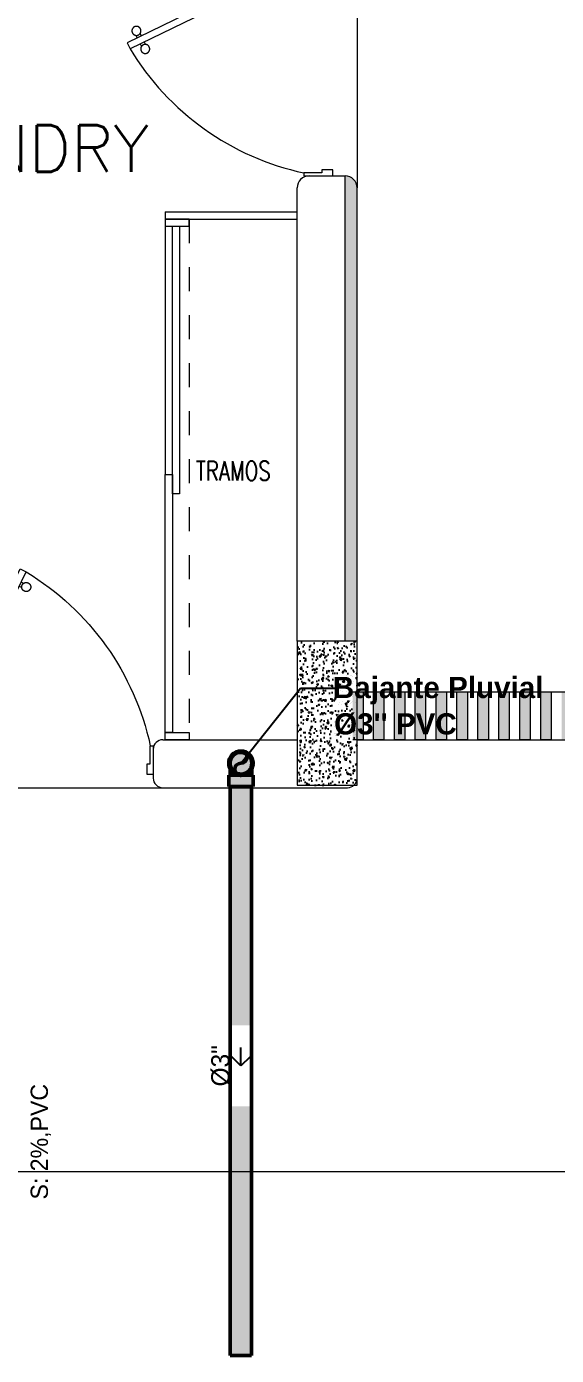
# Model space of a CAD drawing. Header units: metres. Extents: x -232 to 581, y 30 to 789.
# Drawn here: x 100.24 to 102.45, y 380.52 to 386.05 of the extents above; entities that cross this region are included whole.
import ezdxf

# ---------------------------------------------------------------- set-up
doc = ezdxf.new("R2010")
doc.units = ezdxf.units.M
doc.linetypes.add('DASHED', pattern=[0.75, 0.5, -0.25])
for name, color, linetype, lineweight in [('A-DOOR', 35, 'Continuous', 5), ('A-WALL', 250, 'Continuous', 20), ('baños', 140, 'Continuous', 0), ('Columnas', 7, 'Continuous', 18), ('M-Pipe-Std', 153, 'Continuous', 50), ('MOB FIJOS', 251, 'Continuous', 0), ('PROYECCION', 9, 'DASHED', 0), ('textos', 7, 'Continuous', 0)]:
    doc.layers.add(name, color=color, linetype=linetype, lineweight=lineweight)
doc.layers.add('G-Risr-Std-Nplt', color=7, linetype='Continuous', lineweight=18, plot=False)
doc.layers.add('GEN-TEXTOS INFO', color=7, linetype='Continuous')
doc.layers.add('HATCH', color=8, linetype='Continuous')
doc.layers.add('M-SY-PIPE-STANDARD-Drenaje Pluvial', color=7, linetype='Continuous', true_color=0x238759)
doc.layers.add('M-SY-PIPE-STANDARD-Drenaje Sanitario', color=7, linetype='Continuous', true_color=0x726558)
doc.layers.add('PISO', color=7, linetype='Continuous', lineweight=5, true_color=0xe6e6e6)
doc.layers.add('RELLENO SECCION', color=8, linetype='Continuous', lineweight=0, transparency=0.4)
doc.styles.add('Arch-Dim', font='romans.shx', dxfattribs={"width": 0.75})
doc.styles.add('Arial-Bold', font='arialbd.ttf')
doc.styles.add('DS-CAST-01', font='GOTHIC.TTF', dxfattribs={"height": 3})
doc.styles.add('SIST.-CAST-01', font='GOTHIC.TTF', dxfattribs={"height": 2})
doc.styles.get("Standard").update_dxf_attribs({"font": 'arial.ttf'})

# ---------------------------------------------------------------- blocks, each defined once
blk = doc.blocks.new('puerta 1.00')
at = {"layer": 'A-DOOR'}
for p, q in [((-0.15, -0.0125), (-0.9369, -0.3949)), ((-0.1376, -0.038), (-0.9245, -0.4204)), ((-0.1376, -0.038), (-0.15, -0.0125)), ((-0.8946, -0.3743), (-0.8996, -0.3641)), ((-0.8777, -0.3661), (-0.8826, -0.3559)), ((-0.9369, -0.3949), (-0.9245, -0.4204)), ((-0.8822, -0.3998), (-0.8772, -0.4101)), ((-0.8653, -0.3916), (-0.8603, -0.4018))]:
    blk.add_line(p, q, dxfattribs=at)
for points in [[(-0.08, 0), (-0.08, -0.025), (-0.125, -0.025), (-0.125, -0.0125), (-0.2, -0.0125), (-0.2, 0), (-0.08, 0)], [(-0.08, -0.95), (-0.08, -0.925), (-0.125, -0.925), (-0.125, -0.9375), (-0.2, -0.9375), (-0.2, -0.95), (-0.08, -0.95)]]:
    blk.add_lwpolyline(points, dxfattribs=at)
blk.add_arc((0.0366, 0.1602), 1.1229, 211.1336, 257.8343, dxfattribs=at)
for points in [[(-0.8982, -0.3642), (-0.9033, -0.3642), (-0.912, -0.3591), (-0.917, -0.3504), (-0.917, -0.3403), (-0.912, -0.3316), (-0.9033, -0.3265), (-0.8932, -0.3265), (-0.8844, -0.3316), (-0.8794, -0.3403), (-0.8794, -0.3504), (-0.8844, -0.3591), (-0.8932, -0.3642), (-0.8982, -0.3642)], [(-0.8617, -0.4394), (-0.8667, -0.4394), (-0.8754, -0.4344), (-0.8805, -0.4256), (-0.8805, -0.4156), (-0.8754, -0.4068), (-0.8667, -0.4018), (-0.8566, -0.4018), (-0.8479, -0.4068), (-0.8428, -0.4156), (-0.8428, -0.4257), (-0.8479, -0.4344), (-0.8566, -0.4394), (-0.8617, -0.4394)]]:
    blk.add_open_spline(points, degree=2, dxfattribs=at)
blk = doc.blocks.new('20.03.2026 LN 09 PRIMER NIVEL ARQ')
at = {"layer": 'A-DOOR'}
h = blk.add_hatch(color=1, dxfattribs=at)
h.dxf.hatch_style = 1
h.paths.add_polyline_path([(0.6497, -60.4932), (0.6929, -60.4932), (0.6929, -60.6932), (0.6497, -60.6932)])
h.paths.add_polyline_path([(0.5621, -60.4932), (0.6054, -60.4932), (0.6054, -60.6932), (0.5621, -60.6932)])
h.paths.add_polyline_path([(0.4746, -60.4932), (0.5179, -60.4932), (0.5179, -60.6932), (0.4746, -60.6932)])
h.paths.add_polyline_path([(0.3881, -60.4932), (0.4313, -60.4932), (0.4313, -60.6932), (0.3881, -60.6932)])
h.paths.add_polyline_path([(0.3005, -60.4932), (0.3438, -60.4932), (0.3438, -60.6932), (0.3005, -60.6932)])
h.paths.add_polyline_path([(0.214, -60.4932), (0.2573, -60.4932), (0.2573, -60.6932), (0.214, -60.6932)])
h.paths.add_polyline_path([(0.1265, -60.4932), (0.1697, -60.4932), (0.1697, -60.6932), (0.1265, -60.6932)])
h.paths.add_polyline_path([(0.04, -60.4932), (0.0832, -60.4932), (0.0832, -60.6932), (0.04, -60.6932)])
h.paths.add_polyline_path([(-0.0476, -60.4932), (-0.0043, -60.4932), (-0.0043, -60.6932), (-0.0476, -60.6932)])
h.paths.add_polyline_path([(-0.1351, -60.4932), (-0.0918, -60.4932), (-0.0918, -60.6932), (-0.1351, -60.6932)])
h.paths.add_polyline_path([(-0.2226, -60.4932), (-0.1794, -60.4932), (-0.1794, -60.6932), (-0.2226, -60.6932)])
h.paths.add_polyline_path([(-0.3092, -60.4932), (-0.2659, -60.4932), (-0.2659, -60.6932), (-0.3092, -60.6932)])
h.paths.add_polyline_path([(-0.3967, -60.4932), (-0.3534, -60.4932), (-0.3534, -60.6932), (-0.3967, -60.6932)])
h.paths.add_polyline_path([(-0.4832, -60.4932), (-0.44, -60.4932), (-0.44, -60.6932), (-0.4832, -60.6932)])
h.paths.add_polyline_path([(-0.5708, -60.4932), (-0.5275, -60.4932), (-0.5275, -60.6932), (-0.5708, -60.6932)])
h.paths.add_polyline_path([(-0.6573, -60.4932), (-0.614, -60.4932), (-0.614, -60.6932), (-0.6573, -60.6932)])
h.paths.add_polyline_path([(-0.7448, -60.4932), (-0.7016, -60.4932), (-0.7016, -60.6932), (-0.7448, -60.6932)])
h.paths.add_polyline_path([(-0.8107, -60.4932), (-0.7675, -60.4932), (-0.7675, -60.6932), (-0.8107, -60.6932)])
h.paths.add_polyline_path([(-0.8982, -60.4932), (-0.855, -60.4932), (-0.855, -60.6932), (-0.8982, -60.6932)])
h.paths.add_polyline_path([(-0.9848, -60.4932), (-0.9415, -60.4932), (-0.9415, -60.6932), (-0.9848, -60.6932)])
h.paths.add_polyline_path([(-1.0723, -60.4932), (-1.029, -60.4932), (-1.029, -60.6932), (-1.0723, -60.6932)])
h.paths.add_polyline_path([(-1.1588, -60.4932), (-1.1156, -60.4932), (-1.1156, -60.6932), (-1.1588, -60.6932)])
h.paths.add_polyline_path([(-1.2464, -60.4932), (-1.2031, -60.4932), (-1.2031, -60.6932), (-1.2464, -60.6932)])
h.paths.add_polyline_path([(-1.3329, -60.4932), (-1.2896, -60.4932), (-1.2896, -60.6932), (-1.3329, -60.6932)])
h.paths.add_polyline_path([(-1.4204, -60.4932), (-1.3772, -60.4932), (-1.3772, -60.6932), (-1.4204, -60.6932)])
h.paths.add_polyline_path([(-1.508, -60.4932), (-1.4647, -60.4932), (-1.4647, -60.6932), (-1.508, -60.6932)])
h.paths.add_polyline_path([(-1.5955, -60.4932), (-1.5522, -60.4932), (-1.5522, -60.6932), (-1.5955, -60.6932)])
h.paths.add_polyline_path([(-1.682, -60.4932), (-1.6388, -60.4932), (-1.6388, -60.6932), (-1.682, -60.6932)])
h.paths.add_polyline_path([(-1.7695, -60.4932), (-1.7263, -60.4932), (-1.7263, -60.6932), (-1.7695, -60.6932)])
h.paths.add_polyline_path([(-1.8561, -60.4932), (-1.8128, -60.4932), (-1.8128, -60.6932), (-1.8561, -60.6932)])
h.paths.add_polyline_path([(-1.9436, -60.4932), (-1.9003, -60.4932), (-1.9003, -60.6932), (-1.9436, -60.6932)])
h.paths.add_polyline_path([(-2.0301, -60.4932), (-1.9869, -60.4932), (-1.9869, -60.6932), (-2.0301, -60.6932)])
h.paths.add_polyline_path([(-2.1177, -60.4932), (-2.0744, -60.4932), (-2.0744, -60.6932), (-2.1177, -60.6932)])
h.paths.add_polyline_path([(-2.2042, -60.4932), (-2.1609, -60.4932), (-2.1609, -60.6932), (-2.2042, -60.6932)], flags=0)
h.paths.add_polyline_path([(3.0895, -60.4932), (3.1328, -60.4932), (3.1328, -60.6932), (3.0895, -60.6932)])
h.paths.add_polyline_path([(3.003, -60.4932), (3.0462, -60.4932), (3.0462, -60.6932), (3.003, -60.6932)])
h.paths.add_polyline_path([(2.9154, -60.4932), (2.9587, -60.4932), (2.9587, -60.6932), (2.9154, -60.6932)])
h.paths.add_polyline_path([(2.8289, -60.4932), (2.8722, -60.4932), (2.8722, -60.6932), (2.8289, -60.6932)])
h.paths.add_polyline_path([(2.7414, -60.4932), (2.7846, -60.4932), (2.7846, -60.6932), (2.7414, -60.6932)])
h.paths.add_polyline_path([(2.5673, -60.4932), (2.6106, -60.4932), (2.6106, -60.6932), (2.5673, -60.6932)])
h.paths.add_polyline_path([(2.6538, -60.4932), (2.6971, -60.4932), (2.6971, -60.6932), (2.6538, -60.6932)])
h.paths.add_polyline_path([(2.4798, -60.4932), (2.5231, -60.4932), (2.5231, -60.6932), (2.4798, -60.6932)])
h.paths.add_polyline_path([(2.3923, -60.4932), (2.4355, -60.4932), (2.4355, -60.6932), (2.3923, -60.6932)])
h.paths.add_polyline_path([(2.3057, -60.4932), (2.349, -60.4932), (2.349, -60.6932), (2.3057, -60.6932)])
h.paths.add_polyline_path([(2.2182, -60.4932), (2.2615, -60.4932), (2.2615, -60.6932), (2.2182, -60.6932)])
h.paths.add_polyline_path([(2.1317, -60.4932), (2.1749, -60.4932), (2.1749, -60.6932), (2.1317, -60.6932)])
h.paths.add_polyline_path([(2.0441, -60.4932), (2.0874, -60.4932), (2.0874, -60.6932), (2.0441, -60.6932)])
h.paths.add_polyline_path([(1.9566, -60.4932), (1.9999, -60.4932), (1.9999, -60.6932), (1.9566, -60.6932)])
h.paths.add_polyline_path([(1.8691, -60.4932), (1.9123, -60.4932), (1.9123, -60.6932), (1.8691, -60.6932)])
h.paths.add_polyline_path([(1.7825, -60.4932), (1.8258, -60.4932), (1.8258, -60.6932), (1.7825, -60.6932)])
h.paths.add_polyline_path([(1.695, -60.4932), (1.7383, -60.4932), (1.7383, -60.6932), (1.695, -60.6932)])
h.paths.add_polyline_path([(1.6085, -60.4932), (1.6518, -60.4932), (1.6518, -60.6932), (1.6085, -60.6932)])
h.paths.add_polyline_path([(1.521, -60.4932), (1.5642, -60.4932), (1.5642, -60.6932), (1.521, -60.6932)])
h.paths.add_polyline_path([(1.4344, -60.4932), (1.4777, -60.4932), (1.4777, -60.6932), (1.4344, -60.6932)])
h.paths.add_polyline_path([(1.3469, -60.4932), (1.3902, -60.4932), (1.3902, -60.6932), (1.3469, -60.6932)])
h.paths.add_polyline_path([(1.2594, -60.4932), (1.3026, -60.4932), (1.3026, -60.6932), (1.2594, -60.6932)])
h.paths.add_polyline_path([(1.1718, -60.4932), (1.2151, -60.4932), (1.2151, -60.6932), (1.1718, -60.6932)])
h.paths.add_polyline_path([(1.0853, -60.4932), (1.1286, -60.4932), (1.1286, -60.6932), (1.0853, -60.6932)])
h.paths.add_polyline_path([(0.9978, -60.4932), (1.041, -60.4932), (1.041, -60.6932), (0.9978, -60.6932)])
h.paths.add_polyline_path([(0.9113, -60.4932), (0.9545, -60.4932), (0.9545, -60.6932), (0.9113, -60.6932)])
h.paths.add_polyline_path([(0.8237, -60.4932), (0.867, -60.4932), (0.867, -60.6932), (0.8237, -60.6932)])
h.paths.add_polyline_path([(0.7372, -60.4932), (0.7805, -60.4932), (0.7805, -60.6932), (0.7372, -60.6932)])
edge = h.paths.add_edge_path()
edge.add_line((-2.1609, -60.4932), (-2.1609, -60.6932))
edge.add_line((-2.1619, -60.6932), (-2.2042, -60.6932))
edge.add_line((-2.2042, -60.6932), (-2.2042, -60.4932))
edge.add_line((-2.2042, -60.4932), (-2.1619, -60.4932))
h = blk.add_hatch(color=1, dxfattribs=at)
h.dxf.hatch_style = 1
h.paths.add_polyline_path([(-2.161, -60.4932), (-2.1826, -60.4932), (-2.1826, -60.6932), (-2.161, -60.6932)])
at = {"layer": 'HATCH'}
h = blk.add_hatch(dxfattribs=at)
h.set_pattern_fill('AR-CONC', color=1, scale=0.00032)
h.set_pattern_definition([(50, (109.59505, -7.243447), (0.058299094, -0.005100507), [0.006096, -0.067056]), (355, (109.59505, -7.24345), (-0.011277895, 0.06113819), [0.0048768, -0.053644987]), (100.451445, (109.59991, -7.24387), (0.0470212, 0.05603768), [0.005180803, -0.056988878]), (46.1842, (109.59505, -7.22719), (0.086745293, -0.013453545), [0.009144, -0.100584]), (96.63556, (109.60228, -7.22831), (0.075969323, 0.07917636), [0.00777121, -0.085483395]), (351.18415, (109.59505, -7.22719), (0.07596932, 0.07917636), [0.00731519, -0.080467114]), (21, (109.60318, -7.231255), (0.048516605, -0.032724863), [0.006096, -0.067056]), (326, (109.60318, -7.231255), (0.01977665, 0.05894015), [0.0048768, -0.0536448]), (71.451445, (109.607223, -7.23398), (0.068293254, 0.026215286), [0.005180803, -0.05698878]), (37.5, (109.595052, -7.243447), (0.000988353, 0.0270576124), [0, -0.05299456, 0, -0.0544576, 0, -0.053848]), (7.5, (109.595052, -7.243447), (0.021382292, 0.032057784), [0, -0.03104896, 0, -0.05177536, 0, -0.0205232]), (327.5, (109.576927, -7.243447), (0.0433889905, -0.001833198), [0, -0.02032, 0, -0.0633984, 0, -0.0841248]), (317.5, (109.5688, -7.243447), (0.047401338, 0.008136477), [0, -0.026416, 0, -0.04210304, 0, -0.0597408])])
h.paths.add_polyline_path([(-2.436, -60.8822), (-2.186, -60.8822), (-2.186, -60.2822), (-2.436, -60.2822)])
at = {"layer": 'RELLENO SECCION'}
h = blk.add_hatch(color=1, dxfattribs=at)
h.dxf.hatch_style = 1
h.paths.add_polyline_path([(-2.236, -57.3919, 0.490314), (-2.186, -57.3532), (-2.186, -57.3232), (-2.186, -57.0822), (-2.236, -57.0822)])
h.paths.add_polyline_path([(-2.236, -60.2822), (-2.186, -60.2822), (-2.186, -58.3932, 0.414214), (-2.236, -58.3432)])
at = {"layer": 'A-DOOR', "color": 1}
for p, q in [((-2.2042, -60.4932), (-2.162, -60.4932)), ((-2.186, -60.4932), (3.164, -60.4932)), ((-2.161, -60.4932), (-2.161, -60.6932)), ((-2.162, -60.6932), (-2.2042, -60.6932)), ((-2.186, -60.6932), (3.164, -60.6932))]:
    blk.add_line(p, q, dxfattribs=at)
for points in [[(-2.1177, -60.4932), (-2.0744, -60.4932), (-2.0744, -60.6932), (-2.1177, -60.6932)], [(-2.0302, -60.4932), (-1.9869, -60.4932), (-1.9869, -60.6932), (-2.0302, -60.6932)], [(-1.9436, -60.4932), (-1.9004, -60.4932), (-1.9004, -60.6932), (-1.9436, -60.6932)], [(-1.8561, -60.4932), (-1.8128, -60.4932), (-1.8128, -60.6932), (-1.8561, -60.6932)], [(-1.7696, -60.4932), (-1.7263, -60.4932), (-1.7263, -60.6932), (-1.7696, -60.6932)], [(-1.6821, -60.4932), (-1.6388, -60.4932), (-1.6388, -60.6932), (-1.6821, -60.6932)], [(-1.5955, -60.4932), (-1.5523, -60.4932), (-1.5523, -60.6932), (-1.5955, -60.6932)], [(-1.508, -60.4932), (-1.4647, -60.4932), (-1.4647, -60.6932), (-1.508, -60.6932)], [(-1.4205, -60.4932), (-1.3772, -60.4932), (-1.3772, -60.6932), (-1.4205, -60.6932)]]:
    blk.add_lwpolyline(points, close=True, dxfattribs=at)
at = {"layer": 'A-WALL', "color": 1}
for p, q in [((-2.386, -58.3432), (-2.236, -58.3432)), ((-2.236, -60.2822), (-2.236, -58.3432)), ((-2.436, -60.2822), (-2.436, -58.3932)), ((-2.186, -60.8532), (-2.186, -58.3932)), ((-2.996, -60.6932), (-2.436, -60.6932)), ((-3.036, -60.7332), (-3.036, -60.8532)), ((-2.996, -60.8932), (-2.226, -60.8932))]:
    blk.add_line(p, q, dxfattribs=at)
for centre, radius, start, end in [((-2.386, -58.3932), 0.05, 90, 180), ((-2.236, -58.3932), 0.05, 0, 90), ((-2.996, -60.7332), 0.04, 90, 180), ((-2.996, -60.8532), 0.04, 180, 270), ((-2.226, -60.8532), 0.04, 270, 0)]:
    blk.add_arc(centre, radius, start, end, dxfattribs=at)
at = {"layer": 'Columnas', "color": 1}
blk.add_lwpolyline([(-2.436, -60.8822), (-2.186, -60.8822), (-2.186, -60.2822), (-2.436, -60.2822)], close=True, dxfattribs=at)
at = {"layer": 'MOB FIJOS', "color": 1}
for p, q in [((-2.986, -58.4932), (-2.436, -58.4932)), ((-2.986, -58.4932), (-2.986, -59.587)), ((-2.986, -58.5232), (-2.436, -58.5232))]:
    blk.add_line(p, q, dxfattribs=at)
for points in [[(-2.986, -58.5532), (-2.886, -58.5532), (-2.886, -58.5232), (-2.986, -58.5232)], [(-2.926, -59.6678), (-2.956, -59.6678), (-2.956, -58.5532), (-2.926, -58.5532)], [(-2.956, -60.6632), (-2.986, -60.6632), (-2.986, -59.587), (-2.956, -59.587)], [(-2.986, -60.6632), (-2.886, -60.6632), (-2.886, -60.6932), (-2.986, -60.6932)]]:
    blk.add_lwpolyline(points, close=True, dxfattribs=at)
at = {"layer": 'PISO', "color": 1}
for p, q in [((-2.186, -57.3232), (-2.186, -58.3932)), ((-4.026, -60.8932), (-2.996, -60.8932)), ((-4.876, -62.4932), (3.204, -62.4932))]:
    blk.add_line(p, q, dxfattribs=at)
at = {"layer": 'PROYECCION', "color": 1, "linetype": 'DASHED', "ltscale": 0.1}
blk.add_line((-2.886, -58.5232), (-2.886, -60.6932), dxfattribs=at)
at = {"layer": 'A-DOOR', "color": 1}
blk.add_blockref('puerta 1.00', (-2.2078, -57.3932), dxfattribs=at)
at = {"layer": 'A-DOOR', "color": 1, "xscale": -1.000000000000001, "rotation": 90}
blk.add_blockref('puerta 1.00', (-3.986, -60.9182), dxfattribs=at)
blk.add_blockref('puerta 1.00', (-3.986, -60.9182), dxfattribs=at)
at = {"layer": 'baños', "color": 1, "linetype": 'Continuous'}
for tag, p in [('MODELNUMBER', (-12.0611, -62.0707)), ('MATERIAL', (-12.0611, -62.0709)), ('PRODUCT', (-12.0611, -62.0708)), ('TRADENAME', (-12.0611, -62.0708))]:
    blk.add_attdef(tag, p, '', height=0.0000254, rotation=359.9999, dxfattribs=at)
at = {"layer": 'textos', "color": 1, "insert": (-4.3482, -58.3262), "char_height": 0.195, "width": 3.404877, "attachment_point": 7}
blk.add_mtext('{\\Fromans|c0; LAUNDRY}', dxfattribs=at)
at = {"layer": 'textos', "color": 1, "insert": (-3.0951, -59.5327), "char_height": 0.08, "width": 0.785938, "attachment_point": 1, "style": 'Arch-Dim'}
blk.add_mtext('\\pxqc,t5.9124,29;TRAMOS', dxfattribs=at)
blk = doc.blocks.new('Aecb_Othr_Rnd_2Line_PipeBreak_Patt_Rise')
at = {"linetype": 'ByBlock', "lineweight": -2}
blk.add_hatch(color=0, dxfattribs=at).paths.add_polyline_path([(1, 0, 0.414214), (0, 1, -1), (0, 0, 1), (0, -1, 0.414214)])
at = {"color": 0, "linetype": 'ByBlock', "lineweight": -2}
for centre, start, end in [((0, -0.5), 90, 270), ((0, 0.5), 270, 90)]:
    blk.add_arc(centre, 0.5, start, end, dxfattribs=at)
at = {"layer": 'G-Risr-Std-Nplt', "color": 0, "linetype": 'ByBlock', "lineweight": -2}
blk.add_circle((0, 0), 1, dxfattribs=at)
blk = doc.blocks.new('_Open90')
at = {"color": 0, "linetype": 'ByBlock', "lineweight": -2}
for p, q in [((0, 0), (-1, 0)), ((-0.5, 0.5), (0, 0)), ((0, 0), (-0.5, -0.5))]:
    blk.add_line(p, q, dxfattribs=at)
blk = doc.blocks.new('DR 20.03.26 LN09')
at = {"layer": 'M-SY-PIPE-STANDARD-Drenaje Pluvial', "linetype": 'Continuous', "lineweight": 50}
for points in [[(-14461.9, -2968.89), (-14461.9, -2970.79), (-14457.9, -2970.79), (-14457.9, -2968.89), (-14458.12, -2968.89), (-14458.12, -2967.86), (-14458.12, -2967.86), (-14457.98, -2967.51), (-14457.91, -2967.14), (-14457.91, -2966.76), (-14457.98, -2966.39), (-14458.12, -2966.03), (-14458.33, -2965.71), (-14458.59, -2965.44), (-14458.9, -2965.22), (-14459.24, -2965.06), (-14459.61, -2964.97), (-14459.99, -2964.95), (-14460.37, -2965.01), (-14460.73, -2965.13), (-14461.06, -2965.32), (-14461.35, -2965.57), (-14461.58, -2965.87), (-14461.76, -2966.21), (-14461.86, -2966.57), (-14461.9, -2966.95), (-14461.86, -2967.33), (-14461.76, -2967.69), (-14461.66, -2967.87), (-14461.68, -2967.86), (-14461.68, -2968.89)], [(-14461.65, -3064.16), (-14458.15, -3064.16), (-14458.15, -2970.79), (-14459.9, -2970.79), (-14461.65, -2970.79), (-14461.65, -3009.97), (-14458.35, -3009.97), (-14458.35, -3023.27), (-14461.65, -3023.27)]]:
    blk.add_hatch(color=117, dxfattribs=at).paths.add_polyline_path(points, flags=0)
at = {"layer": 'M-Pipe-Std', "color": 153, "linetype": 'Continuous', "lineweight": 50}
for points in [[(-14461.9, -2966.95), (-14461.86, -2967.33), (-14461.76, -2967.69), (-14461.58, -2968.03), (-14461.35, -2968.33), (-14461.06, -2968.58), (-14460.73, -2968.77), (-14460.37, -2968.89), (-14459.99, -2968.95), (-14459.61, -2968.93), (-14459.24, -2968.84), (-14458.9, -2968.68), (-14458.59, -2968.46), (-14458.33, -2968.19), (-14458.12, -2967.87), (-14457.98, -2967.51), (-14457.91, -2967.14), (-14457.91, -2966.76), (-14457.98, -2966.39), (-14458.12, -2966.03), (-14458.33, -2965.71), (-14458.59, -2965.44), (-14458.9, -2965.22), (-14459.24, -2965.06), (-14459.61, -2964.97), (-14459.99, -2964.95), (-14460.37, -2965.01), (-14460.73, -2965.13), (-14461.06, -2965.32), (-14461.35, -2965.57), (-14461.58, -2965.87), (-14461.76, -2966.21), (-14461.86, -2966.57), (-14461.9, -2966.95)], [(-14460.39, -2968.89), (-14461.9, -2968.89)], [(-14461.9, -2970.79), (-14461.9, -2968.89)], [(-14457.9, -2968.89), (-14459.4, -2968.89)], [(-14457.9, -2970.79), (-14457.9, -2968.89)], [(-14461.9, -2970.79), (-14457.9, -2970.79)]]:
    blk.add_lwpolyline(points, dxfattribs=at)
at = {"layer": 'M-SY-PIPE-STANDARD-Drenaje Pluvial', "linetype": 'ByBlock', "lineweight": -2}
for p, q in [((-14459.82, -2966.85, 10.33), (-14450.13, -2954.62, 10.33)), ((-14450.13, -2954.62, 10.33), (-14444.52, -2954.62, 10.33))]:
    blk.add_line(p, q, dxfattribs=at)
at = {"layer": 'M-SY-PIPE-STANDARD-Drenaje Pluvial', "color": 117, "linetype": 'Continuous', "lineweight": 50}
for points in [[(-14458.12, -2966.95), (-14458.15, -2966.61), (-14458.24, -2966.29), (-14458.4, -2965.99), (-14458.61, -2965.72), (-14458.87, -2965.5), (-14459.16, -2965.33), (-14459.48, -2965.22), (-14459.81, -2965.17), (-14460.15, -2965.19), (-14460.48, -2965.27), (-14460.79, -2965.41), (-14461.07, -2965.6), (-14461.3, -2965.85), (-14461.48, -2966.13), (-14461.61, -2966.45), (-14461.67, -2966.78), (-14461.67, -2967.12), (-14461.61, -2967.45), (-14461.48, -2967.77), (-14461.3, -2968.05), (-14461.07, -2968.3), (-14460.79, -2968.49), (-14460.48, -2968.63), (-14460.15, -2968.71), (-14459.81, -2968.73), (-14459.48, -2968.68), (-14459.16, -2968.57), (-14458.87, -2968.4), (-14458.61, -2968.18), (-14458.4, -2967.91), (-14458.24, -2967.61), (-14458.15, -2967.29), (-14458.12, -2966.95)], [(-14461.68, -2968.89), (-14461.68, -2966.95)], [(-14458.12, -2968.89), (-14458.12, -2966.95)], [(-14461.68, -2968.89), (-14458.12, -2968.89)], [(-14458.15, -2970.79), (-14461.65, -2970.79)], [(-14461.65, -2970.79), (-14461.65, -3064.16)], [(-14458.15, -3064.16), (-14458.15, -2970.79)], [(-14458.15, -3064.16), (-14461.65, -3064.16)]]:
    blk.add_lwpolyline(points, dxfattribs=at)
at = {"layer": 'M-SY-PIPE-STANDARD-Drenaje Pluvial'}
blk.add_solid([(-14459.8, -2966.86, 10.33), (-14459.9, -2966.95, 10.33), (-14459.83, -2966.84, 10.33)], dxfattribs=at)
at = {"layer": 'M-Pipe-Std', "color": 153, "linetype": 'Continuous', "lineweight": 50, "ltscale": 0.5, "xscale": 2, "yscale": 2, "zscale": 2}
blk.add_blockref('Aecb_Othr_Rnd_2Line_PipeBreak_Patt_Rise', (-14459.9, -2966.95), dxfattribs=at)
at = {"layer": 'M-SY-PIPE-STANDARD-Drenaje Pluvial', "color": 117, "linetype": 'Continuous', "lineweight": -3, "xscale": 3, "yscale": 3, "zscale": 3, "rotation": 270}
blk.add_blockref('_Open90', (-14459.9, -3016.62), dxfattribs=at)
at = {"layer": 'GEN-TEXTOS INFO', "style": 'SIST.-CAST-01'}
blk.add_text('S: 2%%%,PVC', height=2.8354, rotation=90, dxfattribs=at).set_placement((-14491.59, -3038.56))
at = {"layer": 'M-SY-PIPE-STANDARD-Drenaje Pluvial', "style": 'Arial-Bold'}
for s, height, p in [('Bajante Pluvial', 3.4805, (-14444.81, -2956.26, 10.33)), ("Ø3'' PVC", 3.48, (-14444.61, -2962.23, 10.33))]:
    blk.add_text(s, height=height, dxfattribs=at).set_placement(p)
at = {"layer": 'M-SY-PIPE-STANDARD-Drenaje Pluvial', "color": 117, "linetype": 'Continuous', "lineweight": -3, "insert": (-14463.22, -3016.62), "char_height": 3, "attachment_point": 5, "rotation": 90, "style": 'DS-CAST-01'}
blk.add_mtext('%%C3"', dxfattribs=at)

msp = doc.modelspace()

# ---------------------------------------------------------------- block references
at = {"color": 1}
msp.add_blockref('20.03.2026 LN 09 PRIMER NIVEL ARQ', (103.8018, 443.7748), dxfattribs=at)
at = {"layer": 'M-SY-PIPE-STANDARD-Drenaje Sanitario', "xscale": 0.02539304808409144, "yscale": 0.02539304808409144, "zscale": 0.02539304808409144}
msp.add_blockref('DR 20.03.26 LN09', (468.3124, 458.3238), dxfattribs=at)

doc.saveas('drawing.dxf')
